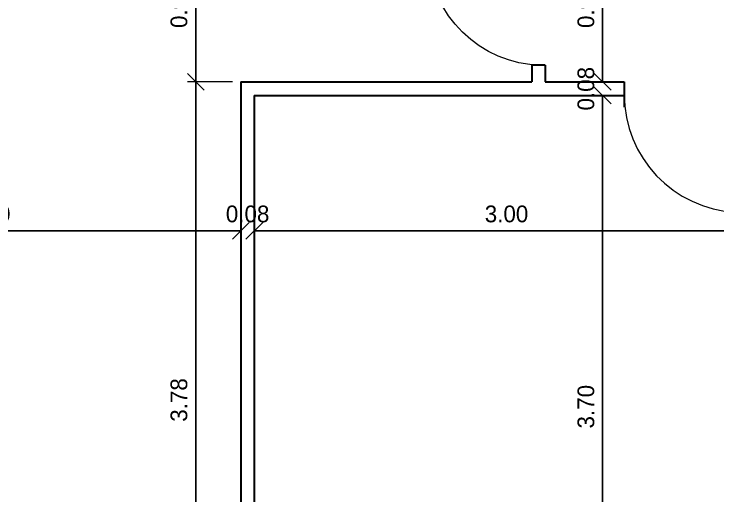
# Model space of a CAD drawing. Header units: metres. Extents: x 2.9 to 62.3, y 8 to 50.1.
# Drawn here: x 12.176 to 16.362, y 36.049 to 38.912 of the extents above; entities that cross this region are included whole.
import ezdxf

# ---------------------------------------------------------------- set-up
doc = ezdxf.new("R2010")
doc.units = ezdxf.units.M
doc.header["$MEASUREMENT"] = 0
doc.layers.get('Defpoints').update_dxf_attribs({"lineweight": 0})
for name, color, linetype, lineweight in [('CORNIJAS_VAR NA PLANTA PTIPO 1', 7, 'Continuous', 0), ('Level 14', 7, 'Continuous', 0), ('Level 43', 7, 'Continuous', 0), ('Level 7', 7, 'Continuous', 0)]:
    doc.layers.add(name, color=color, linetype=linetype, lineweight=lineweight)
doc.styles.add('Style-INTL_ENGINEERING', font='INTL_ENGINEERING.shx')
doc.dimstyles.get("Standard").update_dxf_attribs({"dimtxt": 0.18, "dimasz": 0.18, "dimexe": 0.18, "dimexo": 0.0625, "dimgap": 0.09, "dimtad": 0, "dimtih": 1, "dimtoh": 1, "dimdec": 4, "dimzin": 1, "dimdsep": 46, "dimtxsty": 'Standard', "dimcen": 0, "dimadec": 0, "dimazin": 0, "dimtfac": 1, "dimtdec": 4, "dimtofl": 0, "dimtmove": 0, "dimatfit": 3, "dimfxl": 0, "dimtolj": 1, "dimtzin": 1, "dimarcsym": 0})

# ---------------------------------------------------------------- blocks, each defined once
blk = doc.blocks.new('_Oblique')
at = {"color": 0, "linetype": 'ByBlock', "lineweight": -2}
blk.add_line((0.5, 0.5), (-0.5, -0.5), dxfattribs=at)
blk = doc.blocks.new('*D196')
at = {"layer": 'Defpoints', "color": 0, "linetype": 'Continuous', "lineweight": 0}
for p in [(13.5245, 38.509), (13.5245, 37.6247), (10.5245, 37.3093)]:
    blk.add_point(p, dxfattribs=at)
at = {"layer": 'Level 43', "color": 2, "linetype": 'Continuous', "lineweight": 0}
for p, q in [((13.5245, 38.4595), (13.5245, 37.5752)), ((10.5245, 37.3588), (10.5245, 37.6742))]:
    blk.add_line(p, q, dxfattribs=at)
at = {"layer": 'Level 43', "color": 0, "linetype": 'Continuous', "lineweight": -2}
blk.add_line((10.5245, 37.6247), (13.5245, 37.6247), dxfattribs=at)
at = {"layer": 'Level 43', "color": 0, "linetype": 'Continuous', "lineweight": -2, "xscale": 0.0995, "yscale": 0.0995, "zscale": 0.0995, "rotation": 180}
blk.add_blockref('_Oblique', (10.5245, 37.6247), dxfattribs=at)
at = {"layer": 'Level 43', "color": 0, "linetype": 'Continuous', "lineweight": -2, "xscale": 0.0995, "yscale": 0.0995, "zscale": 0.0995}
blk.add_blockref('_Oblique', (13.5245, 37.6247), dxfattribs=at)
at = {"layer": 'Level 43', "color": 0, "linetype": 'Continuous', "lineweight": 0, "insert": (12.0245, 37.724), "char_height": 0.0995, "attachment_point": 5, "style": 'Style-INTL_ENGINEERING'}
blk.add_mtext('3.00', dxfattribs=at)
blk = doc.blocks.new('*D197')
at = {"layer": 'Defpoints', "color": 0, "linetype": 'Continuous', "lineweight": 0}
for p in [(13.52455, 38.50904), (13.60455, 38.42904), (13.60455, 37.62472)]:
    blk.add_point(p, dxfattribs=at)
at = {"layer": 'Level 43', "color": 2, "linetype": 'Continuous', "lineweight": 0}
for p, q in [((13.52455, 38.45954), (13.52455, 37.57522)), ((13.60455, 38.37954), (13.60455, 37.57522))]:
    blk.add_line(p, q, dxfattribs=at)
at = {"layer": 'Level 43', "color": 0, "linetype": 'Continuous', "lineweight": -2}
for p, q in [((13.52455, 37.62472), (13.42505, 37.62472)), ((13.60455, 37.62472), (13.70405, 37.62472))]:
    blk.add_line(p, q, dxfattribs=at)
at = {"layer": 'Level 43', "color": 0, "linetype": 'Continuous', "lineweight": -2, "xscale": 0.0995, "yscale": 0.0995, "zscale": 0.0995}
blk.add_blockref('_Oblique', (13.52455, 37.62472), dxfattribs=at)
at = {"layer": 'Level 43', "color": 0, "linetype": 'Continuous', "lineweight": -2, "xscale": 0.0995, "yscale": 0.0995, "zscale": 0.0995, "rotation": 180}
blk.add_blockref('_Oblique', (13.60455, 37.62472), dxfattribs=at)
at = {"layer": 'Level 43', "color": 0, "linetype": 'Continuous', "lineweight": 0, "insert": (13.56455, 37.72397), "char_height": 0.0995, "attachment_point": 5, "style": 'Style-INTL_ENGINEERING'}
blk.add_mtext('0.08', dxfattribs=at)
blk = doc.blocks.new('*D198')
at = {"layer": 'Defpoints', "color": 0, "linetype": 'Continuous', "lineweight": 0}
for p in [(13.60455, 38.42904), (16.60455, 38.42904), (16.60455, 37.62472)]:
    blk.add_point(p, dxfattribs=at)
at = {"layer": 'Level 43', "color": 2, "linetype": 'Continuous', "lineweight": 0}
for p, q in [((13.60455, 38.37954), (13.60455, 37.57522)), ((16.60455, 38.37954), (16.60455, 37.57522))]:
    blk.add_line(p, q, dxfattribs=at)
at = {"layer": 'Level 43', "color": 0, "linetype": 'Continuous', "lineweight": -2}
blk.add_line((13.60455, 37.62472), (16.60455, 37.62472), dxfattribs=at)
at = {"layer": 'Level 43', "color": 0, "linetype": 'Continuous', "lineweight": -2, "xscale": 0.0995, "yscale": 0.0995, "zscale": 0.0995, "rotation": 180}
blk.add_blockref('_Oblique', (13.60455, 37.62472), dxfattribs=at)
at = {"layer": 'Level 43', "color": 0, "linetype": 'Continuous', "lineweight": -2, "xscale": 0.0995, "yscale": 0.0995, "zscale": 0.0995}
blk.add_blockref('_Oblique', (16.60455, 37.62472), dxfattribs=at)
at = {"layer": 'Level 43', "color": 0, "linetype": 'Continuous', "lineweight": 0, "insert": (15.10455, 37.72397), "char_height": 0.0995, "attachment_point": 5, "style": 'Style-INTL_ENGINEERING'}
blk.add_mtext('3.00', dxfattribs=at)
blk = doc.blocks.new('*D249')
at = {"layer": 'Defpoints', "color": 0, "linetype": 'Continuous', "lineweight": 0}
for p in [(15.6763, 38.429), (15.8045, 38.429), (15.9046, 34.729)]:
    blk.add_point(p, dxfattribs=at)
at = {"layer": 'Level 43', "color": 2, "linetype": 'Continuous', "lineweight": 0}
for p, q in [((15.755, 38.429), (15.6268, 38.429)), ((15.8551, 34.729), (15.6268, 34.729))]:
    blk.add_line(p, q, dxfattribs=at)
at = {"layer": 'Level 43', "color": 0, "linetype": 'Continuous', "lineweight": -2}
blk.add_line((15.6763, 34.729), (15.6763, 38.429), dxfattribs=at)
at = {"layer": 'Level 43', "color": 0, "linetype": 'Continuous', "lineweight": -2, "xscale": 0.0995, "yscale": 0.0995, "zscale": 0.0995}
for p, rotation in [((15.6763, 38.429), 90), ((15.6763, 34.729), 270)]:
    blk.add_blockref('_Oblique', p, dxfattribs=dict(at, rotation=rotation))
at = {"layer": 'Level 43', "color": 0, "linetype": 'Continuous', "lineweight": 0, "insert": (15.5771, 36.579), "char_height": 0.0995, "attachment_point": 5, "rotation": 90, "style": 'Style-INTL_ENGINEERING'}
blk.add_mtext('3.70', dxfattribs=at)
blk = doc.blocks.new('*D250')
at = {"layer": 'Defpoints', "color": 0, "linetype": 'Continuous', "lineweight": 0}
for p in [(15.6763, 38.509), (15.8045, 38.509), (15.8045, 38.429)]:
    blk.add_point(p, dxfattribs=at)
at = {"layer": 'Level 43', "color": 0, "linetype": 'Continuous', "lineweight": -2}
for p, q in [((15.6763, 38.509), (15.6763, 38.6085)), ((15.6763, 38.429), (15.6763, 38.3295))]:
    blk.add_line(p, q, dxfattribs=at)
at = {"layer": 'Level 43', "color": 2, "linetype": 'Continuous', "lineweight": 0}
for p, q in [((15.755, 38.509), (15.6268, 38.509)), ((15.755, 38.429), (15.6268, 38.429))]:
    blk.add_line(p, q, dxfattribs=at)
at = {"layer": 'Level 43', "color": 0, "linetype": 'Continuous', "lineweight": -2, "xscale": 0.0995, "yscale": 0.0995, "zscale": 0.0995}
for p, rotation in [((15.6763, 38.509), 270), ((15.6763, 38.429), 90)]:
    blk.add_blockref('_Oblique', p, dxfattribs=dict(at, rotation=rotation))
at = {"layer": 'Level 43', "color": 0, "linetype": 'Continuous', "lineweight": 0, "insert": (15.5771, 38.469), "char_height": 0.0995, "attachment_point": 5, "rotation": 90, "style": 'Style-INTL_ENGINEERING'}
blk.add_mtext('0.08', dxfattribs=at)
blk = doc.blocks.new('*D251')
at = {"layer": 'Defpoints', "color": 0, "linetype": 'Continuous', "lineweight": 0}
for p in [(15.3346, 39.409), (15.6763, 39.409), (15.8045, 38.509)]:
    blk.add_point(p, dxfattribs=at)
at = {"layer": 'Level 43', "color": 2, "linetype": 'Continuous', "lineweight": 0}
for p, q in [((15.3841, 39.409), (15.7258, 39.409)), ((15.755, 38.509), (15.6268, 38.509))]:
    blk.add_line(p, q, dxfattribs=at)
at = {"layer": 'Level 43', "color": 0, "linetype": 'Continuous', "lineweight": -2}
blk.add_line((15.6763, 38.509), (15.6763, 39.409), dxfattribs=at)
at = {"layer": 'Level 43', "color": 0, "linetype": 'Continuous', "lineweight": -2, "xscale": 0.0995, "yscale": 0.0995, "zscale": 0.0995}
for p, rotation in [((15.6763, 39.409), 90), ((15.6763, 38.509), 270)]:
    blk.add_blockref('_Oblique', p, dxfattribs=dict(at, rotation=rotation))
at = {"layer": 'Level 43', "color": 0, "linetype": 'Continuous', "lineweight": 0, "insert": (15.5771, 38.959), "char_height": 0.0995, "attachment_point": 5, "rotation": 90, "style": 'Style-INTL_ENGINEERING'}
blk.add_mtext('0.90', dxfattribs=at)
blk = doc.blocks.new('*D284')
at = {"layer": 'Defpoints', "color": 0, "linetype": 'Continuous', "lineweight": 0}
for p in [(13.5245, 38.509), (13.2559, 34.729), (13.5245, 34.729)]:
    blk.add_point(p, dxfattribs=at)
at = {"layer": 'Level 43', "color": 2, "linetype": 'Continuous', "lineweight": 0}
for p, q in [((13.475, 38.509), (13.2064, 38.509)), ((13.475, 34.729), (13.2064, 34.729))]:
    blk.add_line(p, q, dxfattribs=at)
at = {"layer": 'Level 43', "color": 0, "linetype": 'Continuous', "lineweight": -2}
blk.add_line((13.2559, 38.509), (13.2559, 34.729), dxfattribs=at)
at = {"layer": 'Level 43', "color": 0, "linetype": 'Continuous', "lineweight": -2, "xscale": 0.0995, "yscale": 0.0995, "zscale": 0.0995}
for p, rotation in [((13.2559, 38.509), 90), ((13.2559, 34.729), 270)]:
    blk.add_blockref('_Oblique', p, dxfattribs=dict(at, rotation=rotation))
at = {"layer": 'Level 43', "color": 0, "linetype": 'Continuous', "lineweight": 0, "insert": (13.1566, 36.619), "char_height": 0.0995, "attachment_point": 5, "rotation": 90, "style": 'Style-INTL_ENGINEERING'}
blk.add_mtext('3.78', dxfattribs=at)
blk = doc.blocks.new('*D283')
at = {"layer": 'Defpoints', "color": 0, "linetype": 'Continuous', "lineweight": 0}
for p in [(13.5045, 39.409), (13.2559, 38.509), (13.5245, 38.509)]:
    blk.add_point(p, dxfattribs=at)
at = {"layer": 'Level 43', "color": 2, "linetype": 'Continuous', "lineweight": 0}
for p, q in [((13.455, 39.409), (13.2064, 39.409)), ((13.475, 38.509), (13.2064, 38.509))]:
    blk.add_line(p, q, dxfattribs=at)
at = {"layer": 'Level 43', "color": 0, "linetype": 'Continuous', "lineweight": -2}
blk.add_line((13.2559, 39.409), (13.2559, 38.509), dxfattribs=at)
at = {"layer": 'Level 43', "color": 0, "linetype": 'Continuous', "lineweight": -2, "xscale": 0.0995, "yscale": 0.0995, "zscale": 0.0995}
for p, rotation in [((13.2559, 39.409), 90), ((13.2559, 38.509), 270)]:
    blk.add_blockref('_Oblique', p, dxfattribs=dict(at, rotation=rotation))
at = {"layer": 'Level 43', "color": 0, "linetype": 'Continuous', "lineweight": 0, "insert": (13.1566, 38.959), "char_height": 0.0995, "attachment_point": 5, "rotation": 90, "style": 'Style-INTL_ENGINEERING'}
blk.add_mtext('0.90', dxfattribs=at)
blk = doc.blocks.new('P70D')
at = {"layer": 'Level 14', "color": 7, "linetype": 'Continuous', "lineweight": 13}
for p, q in [((0.035, 0.775), (0.01, 0.775)), ((0.01, 0.775), (0.01, 0.075)), ((0.035, 0.075), (0.035, 0.775)), ((0.01, 0.075), (0.035, 0.075))]:
    blk.add_line(p, q, dxfattribs=at)
blk.add_arc((0, 0.075), 0.7, 0, 87.134, dxfattribs=at)
at = {"layer": 'Level 7', "color": 7, "linetype": 'Continuous', "lineweight": 30}
for p, q in [((0, 0), (0, 0.15)), ((0.7, 0), (0.7, 0.15))]:
    blk.add_line(p, q, dxfattribs=at)
blk = doc.blocks.new('P70D_1')
at = {"layer": 'Level 14', "color": 7, "linetype": 'Continuous', "lineweight": 13}
for p, q in [((0.035, 0.705), (0.01, 0.705)), ((0.01, 0.705), (0.01, 0.025)), ((0.035, 0.025), (0.035, 0.705)), ((0.01, 0.025), (0.035, 0.025))]:
    blk.add_line(p, q, dxfattribs=at)
blk.add_ellipse((0.0073, 0.032), major_axis=(0.6611, -0.2141), ratio=0.965677, start_param=0.313159, end_param=1.833935, dxfattribs=at)
at = {"layer": 'Level 7', "color": 7, "linetype": 'Continuous', "lineweight": 30}
for p, q in [((0, 0), (0, 0.08)), ((0.7, 0), (0.7, 0.08))]:
    blk.add_line(p, q, dxfattribs=at)

msp = doc.modelspace()

# ---------------------------------------------------------------- linework, layer by layer
at = {"layer": 'CORNIJAS_VAR NA PLANTA PTIPO 1', "color": 7, "linetype": 'Continuous', "lineweight": 30}
for p, q in [((15.2545, 38.6091), (15.2545, 38.509)), ((15.3345, 38.609), (15.3345, 38.509)), ((13.5245, 38.509), (13.5245, 34.729)), ((13.5245, 38.509), (15.2545, 38.509)), ((15.3345, 38.509), (15.8045, 38.509)), ((13.6045, 38.429), (13.6045, 34.729)), ((13.6045, 38.429), (15.8045, 38.429))]:
    msp.add_line(p, q, dxfattribs=at)

# ---------------------------------------------------------------- block references
at = {"layer": 'Level 7', "color": 7, "linetype": 'Continuous', "lineweight": 30}
for name, p, xscale, yscale, rotation in [('P70D_1', (15.3345, 39.309), 1.000004656718361, -1.000004656718361, 270.0008004104258), ('P70D', (16.5045, 38.509), 1.000004656718364, 1.000004656718364, 179.9991995895742)]:
    msp.add_blockref(name, p, dxfattribs=dict(at, xscale=xscale, yscale=yscale, rotation=rotation))

# ---------------------------------------------------------------- dimensions: what is measured, and where the dimension line sits
at = {"layer": 'Level 43', "color": 2, "linetype": 'Continuous', "lineweight": 0}
for base, p1, p2, angle, picture, middle in [((13.2559, 38.509), (13.5045, 39.409), (13.5245, 38.509), 270, '*D283', (13.1566, 38.959)), ((15.6763, 39.409), (15.8045, 38.509), (15.3346, 39.409), 90, '*D251', (15.5771, 38.959)), ((13.2559, 34.729), (13.5245, 38.509), (13.5245, 34.729), 270, '*D284', (13.1566, 36.619)), ((15.6763, 38.429), (15.9046, 34.729), (15.8045, 38.429), 90, '*D249', (15.5771, 36.579))]:
    dim = msp.add_linear_dim(base=base, p1=p1, p2=p2, angle=angle, dimstyle='Standard', override={"dimtxt": 0.0995, "dimasz": 0.0995, "dimexe": 0.0495, "dimexo": 0.0495, "dimgap": 0.0495, "dimtad": 1, "dimtih": 0, "dimtoh": 0, "dimdec": 2, "dimzin": 3, "dimtxsty": 'Style-INTL_ENGINEERING', "dimblk": 'Oblique', "dimclre": 2, "dimtdec": 2, "dimatfit": 1, "dimtolj": 0, "dimtzin": 3, "dimlwe": 0}, dxfattribs=at)
    dim.commit()
    dim.dimension.update_dxf_attribs({"geometry": picture, "text_midpoint": middle})
dim = msp.add_linear_dim(base=(15.6763, 38.509), p1=(15.8045, 38.429), p2=(15.8045, 38.509), angle=90, dimstyle='Standard', override={"dimtxt": 0.0995, "dimasz": 0.0995, "dimexe": 0.0495, "dimexo": 0.0495, "dimgap": 0.0495, "dimtad": 1, "dimtih": 0, "dimtoh": 0, "dimdec": 2, "dimzin": 3, "dimtxsty": 'Style-INTL_ENGINEERING', "dimblk": 'Oblique', "dimclre": 2, "dimtdec": 2, "dimatfit": 1, "dimtolj": 0, "dimtzin": 3, "dimlwe": 0}, dxfattribs=at)
dim.commit()
dim.dimension.update_dxf_attribs({"geometry": '*D250', "text_midpoint": (15.6763, 38.469), "dimtype": 160})
for base, p1, p2, picture, middle in [((13.5245, 37.6247), (10.5245, 37.3093), (13.5245, 38.509), '*D196', (12.0245, 37.724)), ((16.6045, 37.6247), (13.6045, 38.429), (16.6045, 38.429), '*D198', (15.1045, 37.724))]:
    dim = msp.add_linear_dim(base=base, p1=p1, p2=p2, dimstyle='Standard', override={"dimtxt": 0.0995, "dimasz": 0.0995, "dimexe": 0.0495, "dimexo": 0.0495, "dimgap": 0.0495, "dimtad": 1, "dimtih": 0, "dimtoh": 0, "dimdec": 2, "dimzin": 3, "dimtxsty": 'Style-INTL_ENGINEERING', "dimblk": 'Oblique', "dimclre": 2, "dimtdec": 2, "dimatfit": 1, "dimtolj": 0, "dimtzin": 3, "dimlwe": 0}, dxfattribs=at)
    dim.commit()
    dim.dimension.update_dxf_attribs({"geometry": picture, "text_midpoint": middle})
dim = msp.add_linear_dim(base=(13.6045, 37.6247), p1=(13.5245, 38.509), p2=(13.6045, 38.429), dimstyle='Standard', override={"dimtxt": 0.0995, "dimasz": 0.0995, "dimexe": 0.0495, "dimexo": 0.0495, "dimgap": 0.0495, "dimtad": 1, "dimtih": 0, "dimtoh": 0, "dimdec": 2, "dimzin": 3, "dimtxsty": 'Style-INTL_ENGINEERING', "dimblk": 'Oblique', "dimclre": 2, "dimtdec": 2, "dimatfit": 1, "dimtolj": 0, "dimtzin": 3, "dimlwe": 0}, dxfattribs=at)
dim.commit()
dim.dimension.update_dxf_attribs({"geometry": '*D197', "text_midpoint": (13.5646, 37.6247), "dimtype": 160})

doc.saveas('drawing.dxf')
